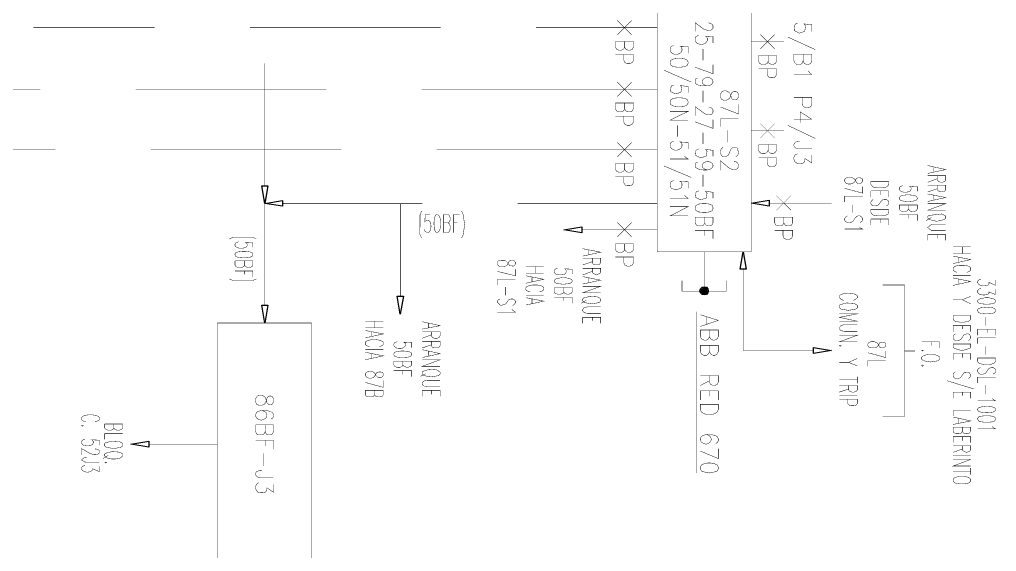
# Model space of a CAD drawing. Extents: x 0.1 to 11.6, y 0.2 to 16.4.
# Drawn here: x 7.71 to 9.572, y 11.33 to 12.344 of the extents above; entities that cross this region are included whole.
import ezdxf

# ---------------------------------------------------------------- set-up
doc = ezdxf.new("R2010")
doc.units = 0
doc.header["$MEASUREMENT"] = 0

msp = doc.modelspace()

# ---------------------------------------------------------------- linework, layer by layer
at = {"color": 0, "const_width": 0.000833}
for points in [[(8.92503, 12.3633), (9.10417, 12.3633), (9.10417, 11.9016), (8.92503, 11.9016), (8.92503, 12.3633)], [(8.98415, 12.2633), (8.98247, 12.2667), (8.97749, 12.2692), (8.96918, 12.27), (8.96419, 12.27), (8.95665, 12.2692), (8.95167, 12.2667), (8.94997, 12.2633), (8.94997, 12.2608), (8.95167, 12.2567), (8.95665, 12.2542), (8.96419, 12.2533), (8.96918, 12.2533), (8.97749, 12.2542), (8.98247, 12.2567), (8.98415, 12.2608), (8.98415, 12.2633)], [(8.98415, 12.1875), (8.98247, 12.1917), (8.97749, 12.1942), (8.96918, 12.195), (8.96419, 12.195), (8.95665, 12.1942), (8.95167, 12.1917), (8.94997, 12.1875), (8.94997, 12.185), (8.95167, 12.1816), (8.95665, 12.1791), (8.96419, 12.1783), (8.96918, 12.1783), (8.97749, 12.1791), (8.98247, 12.1816), (8.98415, 12.185), (8.98415, 12.1875)], [(9.08003, 12.2017), (9.07835, 12.2058), (9.07497, 12.2067), (9.07167, 12.2067), (9.06836, 12.2058), (9.06668, 12.2033), (9.065, 12.1975), (9.06332, 12.1942), (9.06, 12.1917), (9.05664, 12.19), (9.05251, 12.19), (9.04753, 12.1925), (9.04585, 12.1967), (9.04585, 12.2017), (9.04753, 12.2058), (9.04915, 12.2067), (9.05251, 12.2083), (9.05664, 12.2083), (9.06, 12.2067), (9.06332, 12.2042), (9.065, 12.2008), (9.06668, 12.195), (9.06836, 12.1925), (9.07167, 12.1917), (9.07497, 12.1917), (9.07835, 12.1925), (9.08003, 12.1967), (9.08003, 12.2017)], [(9.31668, 12.0392), (9.315, 12.0417), (9.31168, 12.0425), (9.30832, 12.0425), (9.30501, 12.0417), (9.30414, 12.04), (9.30251, 12.0367), (9.30083, 12.0341), (9.29753, 12.0316), (9.29417, 12.0308), (9.28917, 12.0308), (9.28586, 12.0316), (9.28418, 12.0333), (9.2825, 12.0358), (9.2825, 12.0392), (9.28418, 12.0417), (9.28586, 12.0425), (9.28917, 12.0433), (9.29417, 12.0433), (9.29753, 12.0425), (9.30083, 12.0408), (9.30251, 12.0383), (9.30501, 12.0333), (9.30832, 12.0316), (9.31168, 12.0316), (9.315, 12.0333), (9.31668, 12.0358), (9.31668, 12.0392)], [(9.33251, 12.0358), (9.36583, 12.0358), (9.36583, 12.03), (9.36501, 12.0275), (9.36165, 12.025), (9.35835, 12.0241), (9.35335, 12.0233), (9.345, 12.0233), (9.34, 12.0241), (9.33664, 12.025), (9.33415, 12.0275), (9.33251, 12.03), (9.33251, 12.0358)], [(9.42085, 12.0042), (9.41917, 12.0075), (9.41417, 12.0092), (9.40582, 12.01), (9.40082, 12.01), (9.39333, 12.0092), (9.38835, 12.0075), (9.38667, 12.0042), (9.38667, 12.0025), (9.38835, 12), (9.39333, 11.9983), (9.40082, 11.9975), (9.40582, 11.9975), (9.41417, 11.9983), (9.41917, 12), (9.42085, 12.0025), (9.42085, 12.0042)], [(9.03168, 11.9858), (9.03, 11.99), (9.02501, 11.9925), (9.01753, 11.9933), (9.01247, 11.9933), (9.00418, 11.9925), (8.99918, 11.99), (8.9975, 11.9858), (8.9975, 11.9833), (8.99918, 11.98), (9.00418, 11.9775), (9.01247, 11.9767), (9.01753, 11.9767), (9.02501, 11.9775), (9.03, 11.98), (9.03168, 11.9833), (9.03168, 11.9858)], [(8.50499, 11.9725), (8.5025, 11.9708), (8.50082, 11.9658), (8.5, 11.9583), (8.5, 11.9533), (8.50082, 11.945), (8.5025, 11.94), (8.50499, 11.9383), (8.50667, 11.9383), (8.50917, 11.94), (8.51167, 11.945), (8.51247, 11.9533), (8.51247, 11.9583), (8.51167, 11.9658), (8.50917, 11.9708), (8.50667, 11.9725), (8.50499, 11.9725)], [(9.33251, 11.9825), (9.36583, 11.9825), (9.36583, 11.9767), (9.36501, 11.9733), (9.36165, 11.9716), (9.35835, 11.9708), (9.35335, 11.97), (9.345, 11.97), (9.34, 11.9708), (9.33664, 11.9716), (9.33415, 11.9733), (9.33251, 11.9767), (9.33251, 11.9825)], [(9.47499, 11.9691), (9.47336, 11.9708), (9.47, 11.9725), (9.46756, 11.9736), (9.44276, 11.9708), (9.44081, 11.9691), (9.44081, 11.9658), (9.44249, 11.9641), (9.44476, 11.9627), (9.4579, 11.9596), (9.47103, 11.9626), (9.47336, 11.9641), (9.47499, 11.9658), (9.47499, 11.9691)], [(8.155, 11.8975), (8.15332, 11.9), (8.14833, 11.9016), (8.14085, 11.9025), (8.13585, 11.9025), (8.1275, 11.9016), (8.1225, 11.9), (8.12082, 11.8975), (8.12082, 11.8958), (8.1225, 11.8925), (8.1275, 11.8908), (8.13585, 11.89), (8.14085, 11.89), (8.14833, 11.8908), (8.15332, 11.8925), (8.155, 11.8958), (8.155, 11.8975)], [(8.655, 11.8817), (8.65332, 11.8842), (8.65001, 11.885), (8.64665, 11.885), (8.64415, 11.8842), (8.64253, 11.8825), (8.63917, 11.8758), (8.63585, 11.8741), (8.63249, 11.8733), (8.6275, 11.8733), (8.62418, 11.8741), (8.6225, 11.875), (8.62082, 11.8783), (8.62082, 11.8817), (8.6225, 11.8842), (8.6256, 11.8851), (8.63579, 11.8854), (8.64079, 11.8804), (8.64432, 11.875), (8.65126, 11.8743), (8.65332, 11.875), (8.655, 11.8783), (8.655, 11.8817)], [(8.76335, 11.8467), (8.76167, 11.8492), (8.75667, 11.8508), (8.74918, 11.8525), (8.74414, 11.8525), (8.73583, 11.8508), (8.73085, 11.8492), (8.72917, 11.8467), (8.72917, 11.845), (8.73085, 11.8425), (8.73583, 11.8408), (8.74414, 11.84), (8.74918, 11.84), (8.75667, 11.8408), (8.76167, 11.8425), (8.76335, 11.845), (8.76335, 11.8467)], [(8.81749, 11.8116), (8.81581, 11.8133), (8.8125, 11.815), (8.81076, 11.8157), (8.79725, 11.8167), (8.78456, 11.8133), (8.78331, 11.8116), (8.78331, 11.8083), (8.785, 11.8058), (8.78689, 11.8047), (8.8004, 11.8023), (8.81392, 11.8046), (8.81581, 11.8058), (8.81749, 11.8083), (8.81749, 11.8116)], [(9.30664, 11.7992), (9.30501, 11.8008), (9.30165, 11.8025), (9.29997, 11.8031), (9.28635, 11.8041), (9.27371, 11.8007), (9.27251, 11.7992), (9.27251, 11.795), (9.27414, 11.7933), (9.27593, 11.7922), (9.28956, 11.7899), (9.30317, 11.7922), (9.30501, 11.7933), (9.30664, 11.795), (9.30664, 11.7992)], [(9.56999, 11.8083), (9.56836, 11.8108), (9.56418, 11.8125), (9.55583, 11.8141), (9.55083, 11.8141), (9.54249, 11.8125), (9.53749, 11.8108), (9.53581, 11.8083), (9.53581, 11.8066), (9.53749, 11.8041), (9.54249, 11.8025), (9.55083, 11.8017), (9.55583, 11.8017), (9.56418, 11.8025), (9.56836, 11.8041), (9.56999, 11.8066), (9.56999, 11.8083)], [(9.56999, 11.7908), (9.56836, 11.7933), (9.56418, 11.795), (9.55583, 11.7958), (9.55083, 11.7958), (9.54249, 11.795), (9.53749, 11.7933), (9.53581, 11.7908), (9.53581, 11.7892), (9.53749, 11.7858), (9.54249, 11.7841), (9.55083, 11.7833), (9.55583, 11.7833), (9.56418, 11.7841), (9.56836, 11.7858), (9.56999, 11.7892), (9.56999, 11.7908)], [(8.08751, 11.305), (8.26665, 11.305), (8.26665, 11.7658), (8.08751, 11.7658), (8.08751, 11.305)], [(9.48915, 11.78), (9.52251, 11.78), (9.52251, 11.7733), (9.52083, 11.7708), (9.51833, 11.7692), (9.51497, 11.7683), (9.50999, 11.7675), (9.50168, 11.7675), (9.49669, 11.7683), (9.49333, 11.7692), (9.49083, 11.7708), (9.48915, 11.7733), (9.48915, 11.78)], [(9.36083, 11.7258), (9.35915, 11.7283), (9.35585, 11.7292), (9.35249, 11.7292), (9.34918, 11.7283), (9.34668, 11.7233), (9.345, 11.7208), (9.34169, 11.7191), (9.33832, 11.7183), (9.33333, 11.7183), (9.33003, 11.7191), (9.32835, 11.72), (9.32667, 11.7225), (9.32667, 11.7258), (9.32835, 11.7283), (9.33333, 11.7308), (9.33832, 11.7308), (9.345, 11.7275), (9.34668, 11.725), (9.34831, 11.7216), (9.34918, 11.72), (9.35249, 11.7191), (9.35585, 11.7191), (9.35915, 11.72), (9.36083, 11.7225), (9.36083, 11.7258)], [(8.45751, 11.7067), (8.45583, 11.71), (8.45085, 11.7116), (8.44249, 11.7125), (8.4375, 11.7125), (8.43001, 11.7116), (8.42503, 11.71), (8.42333, 11.7067), (8.42333, 11.705), (8.42503, 11.7025), (8.43001, 11.7008), (8.4375, 11.7), (8.44249, 11.7), (8.45085, 11.7008), (8.45583, 11.7025), (8.45751, 11.705), (8.45751, 11.7067)], [(9.27582, 11.7225), (9.27414, 11.7233), (9.27251, 11.7225), (9.27414, 11.7216), (9.27582, 11.7225)], [(9.43251, 11.7133), (9.43083, 11.7141), (9.42914, 11.7133), (9.43083, 11.7125), (9.43251, 11.7133)], [(9.48915, 11.7258), (9.52251, 11.7258), (9.52251, 11.72), (9.521, 11.7177), (9.50581, 11.7131), (9.49061, 11.7177), (9.48915, 11.72), (9.48915, 11.7258)], [(9.46332, 11.7008), (9.46164, 11.7025), (9.45833, 11.7042), (9.45583, 11.705), (9.45085, 11.7058), (9.44249, 11.7058), (9.4375, 11.705), (9.43419, 11.7042), (9.43083, 11.7025), (9.42914, 11.7008), (9.42914, 11.6967), (9.43083, 11.695), (9.43257, 11.6939), (9.44624, 11.6915), (9.4599, 11.6938), (9.46164, 11.695), (9.46332, 11.6967), (9.46332, 11.7008)], [(9.53581, 11.6992), (9.56999, 11.6992), (9.56999, 11.6925), (9.56836, 11.69), (9.565, 11.6883), (9.5625, 11.6875), (9.55751, 11.6866), (9.54915, 11.6866), (9.54417, 11.6875), (9.54085, 11.6883), (9.53749, 11.69), (9.53581, 11.6925), (9.53581, 11.6992)], [(8.40332, 11.6692), (8.40169, 11.6717), (8.39833, 11.6725), (8.39501, 11.6725), (8.39165, 11.6717), (8.38997, 11.67), (8.38835, 11.6667), (8.38667, 11.6642), (8.38417, 11.6617), (8.38086, 11.6608), (8.37582, 11.6608), (8.3725, 11.6617), (8.37082, 11.6633), (8.36914, 11.6658), (8.36914, 11.6692), (8.37082, 11.6717), (8.3725, 11.6725), (8.37582, 11.6733), (8.38086, 11.6733), (8.38417, 11.6725), (8.38667, 11.6708), (8.38835, 11.6683), (8.38997, 11.665), (8.39165, 11.6633), (8.39501, 11.6617), (8.39833, 11.6617), (8.40169, 11.6633), (8.40332, 11.6658), (8.40332, 11.6692)], [(8.51167, 11.6717), (8.50999, 11.6733), (8.50667, 11.6758), (8.50467, 11.6765), (8.49121, 11.6776), (8.47889, 11.6737), (8.47749, 11.6717), (8.47749, 11.6683), (8.47917, 11.6667), (8.48107, 11.6655), (8.49457, 11.6631), (8.50808, 11.6655), (8.50999, 11.6667), (8.51167, 11.6683), (8.51167, 11.6717)], [(9.43251, 11.685), (9.43083, 11.6858), (9.42914, 11.685), (9.43083, 11.6833), (9.43251, 11.685)], [(8.19417, 11.6208), (8.19249, 11.625), (8.18918, 11.6267), (8.18668, 11.6267), (8.18332, 11.625), (8.18164, 11.6225), (8.18001, 11.6166), (8.17833, 11.6125), (8.17503, 11.61), (8.17165, 11.6092), (8.16667, 11.6092), (8.16336, 11.61), (8.16168, 11.6117), (8.16, 11.6158), (8.16, 11.6208), (8.16168, 11.625), (8.16336, 11.6267), (8.16667, 11.6283), (8.17165, 11.6283), (8.17503, 11.6267), (8.17833, 11.6241), (8.18001, 11.62), (8.18164, 11.6142), (8.18332, 11.6117), (8.18668, 11.61), (8.18918, 11.61), (8.19249, 11.6117), (8.19417, 11.6158), (8.19417, 11.6208)], [(9.00749, 11.6108), (9.04167, 11.6108), (9.04167, 11.6008), (9.03999, 11.5966), (9.03668, 11.5941), (9.03331, 11.5925), (9.02832, 11.5916), (9.02001, 11.5916), (9.01585, 11.5925), (9.01247, 11.5941), (9.00917, 11.5966), (9.00749, 11.6008), (9.00749, 11.6108)], [(9.56999, 11.6017), (9.56836, 11.6042), (9.56418, 11.6058), (9.55583, 11.6075), (9.55083, 11.6075), (9.54249, 11.6058), (9.53749, 11.6042), (9.53581, 11.6017), (9.53581, 11.6), (9.53749, 11.5975), (9.54249, 11.5958), (9.55083, 11.595), (9.55583, 11.595), (9.56418, 11.5958), (9.56836, 11.5975), (9.56999, 11.6), (9.56999, 11.6017)], [(9.56999, 11.5842), (9.56836, 11.5866), (9.56418, 11.5883), (9.55583, 11.5891), (9.55083, 11.5891), (9.54249, 11.5883), (9.53749, 11.5866), (9.53581, 11.5842), (9.53581, 11.5825), (9.53749, 11.5792), (9.54249, 11.5775), (9.55083, 11.5767), (9.55583, 11.5767), (9.56418, 11.5775), (9.56836, 11.5792), (9.56999, 11.5825), (9.56999, 11.5842)], [(7.83165, 11.57), (7.83003, 11.5708), (7.82835, 11.57), (7.83003, 11.5692), (7.83165, 11.57)], [(7.90668, 11.5358), (7.905, 11.5375), (7.90164, 11.5392), (7.89996, 11.5398), (7.88633, 11.5408), (7.87369, 11.5374), (7.8725, 11.5358), (7.8725, 11.5316), (7.87418, 11.53), (7.87597, 11.5289), (7.88954, 11.5265), (7.90315, 11.5289), (7.905, 11.53), (7.90668, 11.5316), (7.90668, 11.5358)], [(7.90668, 11.5158), (7.905, 11.5175), (7.90164, 11.5192), (7.89996, 11.5198), (7.88633, 11.5208), (7.87369, 11.5174), (7.8725, 11.5158), (7.8725, 11.5125), (7.87418, 11.5108), (7.8775, 11.5083), (7.88081, 11.5075), (7.88585, 11.5067), (7.89333, 11.5067), (7.89833, 11.5075), (7.90164, 11.5083), (7.905, 11.5108), (7.90668, 11.5125), (7.90668, 11.5158)], [(7.87582, 11.5), (7.87418, 11.5008), (7.8725, 11.5), (7.87418, 11.4991), (7.87582, 11.5)], [(9.04167, 11.4908), (9.03999, 11.495), (9.035, 11.4975), (9.02669, 11.4991), (9.02165, 11.4991), (9.01417, 11.4975), (9.00917, 11.495), (9.00749, 11.4908), (9.00749, 11.4883), (9.00917, 11.4842), (9.01129, 11.4828), (9.02458, 11.4799), (9.03787, 11.4828), (9.03999, 11.4842), (9.04167, 11.4883), (9.04167, 11.4908)], [(9.52251, 11.4675), (9.52083, 11.47), (9.51833, 11.4716), (9.51497, 11.4725), (9.50999, 11.4733), (9.50168, 11.4733), (9.49669, 11.4725), (9.49333, 11.4716), (9.49083, 11.47), (9.48915, 11.4675), (9.48915, 11.4641), (9.49083, 11.4625), (9.49333, 11.4608), (9.49669, 11.46), (9.50168, 11.4592), (9.50999, 11.4592), (9.51497, 11.46), (9.51833, 11.4608), (9.52083, 11.4625), (9.52251, 11.4641), (9.52251, 11.4675)]]:
    msp.add_lwpolyline(points, close=True, dxfattribs=at)
for points in [[(8.84918, 12.3425), (8.87668, 12.315)], [(8.84918, 12.315), (8.87668, 12.3425)], [(7.9675, 12.3292), (7.73665, 12.3292)], [(8.51247, 12.3292), (8.14914, 12.3292)], [(8.92503, 12.3292), (8.69417, 12.3292)], [(9.02333, 12.3375), (9.02501, 12.3375), (9.03, 12.335), (9.03168, 12.3325), (9.03168, 12.3275), (9.03, 12.325), (9.02832, 12.3242), (9.02501, 12.3225), (9.02251, 12.3225), (9.01915, 12.3242), (9.01417, 12.3258), (8.9975, 12.3383), (8.9975, 12.3217)], [(9.22, 12.3208), (9.22, 12.3342), (9.20503, 12.3358), (9.20665, 12.3342), (9.20785, 12.3317), (9.20638, 12.3215), (9.1959, 12.3182), (9.18642, 12.3233), (9.18739, 12.3336), (9.18918, 12.3358), (9.19249, 12.3375)], [(9.03168, 12.2992), (9.03168, 12.3116), (9.01753, 12.3125), (9.01915, 12.3116), (9.02083, 12.3083), (9.02083, 12.3041), (9.01915, 12.3008), (9.01585, 12.2983), (9.01085, 12.2967), (9.00749, 12.2967), (9.0025, 12.2983), (8.99918, 12.3008), (8.9975, 12.3041), (8.9975, 12.3083), (8.99918, 12.3116), (9.00418, 12.3141)], [(9.12169, 12.3158), (9.14914, 12.2883)], [(9.12169, 12.2883), (9.14914, 12.3158)], [(9.22667, 12.2867), (9.17415, 12.3108)], [(8.84581, 12.3025), (8.87999, 12.3025), (8.87999, 12.2917), (8.87831, 12.2883), (8.87668, 12.2867), (8.87332, 12.2858), (8.87001, 12.2858), (8.86664, 12.2867), (8.86501, 12.2883), (8.86333, 12.2917), (8.86333, 12.3025)], [(8.86333, 12.2917), (8.86165, 12.2883), (8.86003, 12.2867), (8.85667, 12.2858), (8.85249, 12.2858), (8.84918, 12.2867), (8.8475, 12.2883), (8.84581, 12.2917), (8.84581, 12.3025)], [(8.98415, 12.28), (8.98415, 12.2925), (8.96918, 12.2933), (8.97081, 12.2925), (8.9725, 12.2883), (8.9725, 12.285), (8.97081, 12.2816), (8.9675, 12.2791), (8.96251, 12.2775), (8.96001, 12.2775), (8.95503, 12.2791), (8.95167, 12.2816), (8.94997, 12.285), (8.94997, 12.2883), (8.95167, 12.2925), (8.95665, 12.295)], [(9.01247, 12.2883), (9.01247, 12.2667)], [(9.10417, 12.3025), (9.16667, 12.3025)], [(8.84581, 12.2775), (8.87999, 12.2775), (8.87999, 12.2667), (8.87831, 12.2625), (8.87668, 12.2617), (8.87332, 12.26), (8.86833, 12.26), (8.86501, 12.2617), (8.86333, 12.2625), (8.86165, 12.2667), (8.86165, 12.2775)], [(9.11833, 12.2758), (9.1525, 12.2758), (9.1525, 12.265), (9.15082, 12.2608), (9.14914, 12.26), (9.14583, 12.2583), (9.14333, 12.2583), (9.13997, 12.26), (9.13835, 12.2608), (9.13667, 12.265), (9.13667, 12.2758)], [(9.13667, 12.265), (9.13499, 12.2608), (9.13336, 12.26), (9.12999, 12.2583), (9.125, 12.2583), (9.12169, 12.26), (9.12001, 12.2608), (9.11833, 12.265), (9.11833, 12.2758)], [(9.18582, 12.2783), (9.22, 12.2783), (9.22, 12.2658), (9.21832, 12.2617), (9.21669, 12.26), (9.21332, 12.2583), (9.21001, 12.2583), (9.20665, 12.26), (9.20503, 12.2617), (9.20335, 12.2658), (9.20335, 12.2783)], [(9.20335, 12.2658), (9.20167, 12.2617), (9.20085, 12.26), (9.19749, 12.2583), (9.19249, 12.2583), (9.18918, 12.26), (9.1875, 12.2617), (9.18582, 12.2658), (9.18582, 12.2783)], [(8.17751, 12.2608), (8.17751, 12.0275)], [(8.9975, 12.2533), (9.03168, 12.2408), (9.03168, 12.2583)], [(9.11833, 12.25), (9.1525, 12.25), (9.1525, 12.2392), (9.15082, 12.2358), (9.14914, 12.2342), (9.14583, 12.2333), (9.14165, 12.2333), (9.13835, 12.2342), (9.13667, 12.2358), (9.13499, 12.2392), (9.13499, 12.25)], [(8.99001, 12.225), (8.93832, 12.2475)], [(9.02083, 12.2183), (9.01585, 12.2191), (9.01247, 12.2216), (9.01085, 12.225), (9.01085, 12.2267), (9.01247, 12.23), (9.01585, 12.2325), (9.02083, 12.2342), (9.02251, 12.2342), (9.02669, 12.2325), (9.03, 12.23), (9.03168, 12.2267), (9.03168, 12.225), (9.03, 12.2216), (9.02669, 12.2191), (9.02083, 12.2183), (9.01247, 12.2183), (9.00418, 12.2191), (8.99918, 12.2216), (8.9975, 12.225), (8.9975, 12.2275), (8.99918, 12.2317), (9.0025, 12.2325)], [(9.21332, 12.2466), (9.215, 12.2433), (9.22, 12.2392), (9.18582, 12.2392)], [(7.38667, 12.2116), (7.75, 12.2116)], [(7.93164, 12.2116), (8.29497, 12.2116)], [(8.47667, 12.2116), (8.92503, 12.2116)], [(8.84918, 12.225), (8.87668, 12.1975)], [(8.84918, 12.1975), (8.87668, 12.225)], [(8.98415, 12.205), (8.98415, 12.2166), (8.96918, 12.2183), (8.97081, 12.2166), (8.97194, 12.2145), (8.97043, 12.2054), (8.96007, 12.2024), (8.95068, 12.207), (8.95167, 12.2164), (8.95335, 12.2183), (8.95665, 12.2191)], [(9.01247, 12.2083), (9.01247, 12.1866)], [(9.18582, 12.1958), (9.22, 12.1958), (9.22, 12.1833), (9.21832, 12.1791), (9.21669, 12.1775), (9.21332, 12.1767), (9.20833, 12.1767), (9.20503, 12.1775), (9.20335, 12.1791), (9.20167, 12.1833), (9.20167, 12.1958)], [(8.84581, 12.185), (8.87999, 12.185), (8.87999, 12.1742), (8.87831, 12.1708), (8.87668, 12.1692), (8.87332, 12.1683), (8.87001, 12.1683), (8.86664, 12.1692), (8.86501, 12.1708), (8.86333, 12.1742), (8.86333, 12.185)], [(8.86333, 12.1742), (8.86165, 12.1708), (8.86003, 12.1692), (8.85667, 12.1683), (8.85249, 12.1683), (8.84918, 12.1692), (8.8475, 12.1708), (8.84581, 12.1742), (8.84581, 12.185)], [(9.02333, 12.1767), (9.02501, 12.1767), (9.02832, 12.1758), (9.03, 12.1742), (9.03168, 12.1717), (9.03168, 12.1675), (9.03, 12.165), (9.02832, 12.1633), (9.02501, 12.1625), (9.02251, 12.1625), (9.01915, 12.1633), (9.01417, 12.1658), (8.9975, 12.1783), (8.9975, 12.1608)], [(9.04585, 12.1775), (9.08003, 12.1642), (9.08003, 12.1825)], [(8.84581, 12.16), (8.87999, 12.16), (8.87999, 12.1491), (8.87831, 12.145), (8.87668, 12.1442), (8.87332, 12.1425), (8.86833, 12.1425), (8.86501, 12.1442), (8.86333, 12.145), (8.86165, 12.1491), (8.86165, 12.16)], [(8.94997, 12.1692), (8.98415, 12.1692), (8.94997, 12.1525), (8.98415, 12.1525)], [(9.08003, 12.155), (9.04585, 12.155), (9.04585, 12.14)], [(9.22, 12.1541), (9.19749, 12.1683), (9.19749, 12.1475)], [(8.96419, 12.1425), (8.96419, 12.1208)], [(8.9975, 12.1491), (9.03168, 12.1367), (9.03168, 12.1533)], [(9.12169, 12.1458), (9.14914, 12.1183)], [(9.12169, 12.1183), (9.14914, 12.1458)], [(9.22667, 12.1175), (9.17415, 12.1425)], [(9.22, 12.1541), (9.18582, 12.1541)], [(9.01247, 12.1283), (9.01247, 12.1067)], [(9.06, 12.1333), (9.06, 12.11)], [(9.10417, 12.1325), (9.16667, 12.1325)], [(8.84918, 12.11), (8.87668, 12.0825)], [(8.84918, 12.0825), (8.87668, 12.11)], [(8.98415, 12.0975), (8.98415, 12.11), (8.96918, 12.1108), (8.97081, 12.11), (8.9725, 12.1067), (8.9725, 12.1025), (8.97081, 12.0992), (8.9675, 12.0966), (8.96251, 12.095), (8.96001, 12.095), (8.95503, 12.0966), (8.95167, 12.0992), (8.94997, 12.1025), (8.94997, 12.1067), (8.95167, 12.11), (8.95665, 12.1125)], [(9.07497, 12.0825), (9.07835, 12.085), (9.08003, 12.0891), (9.08024, 12.0915), (9.07721, 12.0997), (9.06858, 12.0997), (9.06668, 12.0983), (9.065, 12.0958), (9.06168, 12.0875), (9.06, 12.085), (9.05501, 12.0825), (9.05083, 12.0825), (9.04753, 12.085), (9.04585, 12.0891), (9.04585, 12.0941), (9.04753, 12.0983), (9.05083, 12.1008)], [(9.11833, 12.1058), (9.1525, 12.1058), (9.1525, 12.095), (9.15082, 12.0916), (9.14914, 12.09), (9.14583, 12.0891), (9.14333, 12.0891), (9.13997, 12.09), (9.13835, 12.0916), (9.13667, 12.095), (9.13667, 12.1058)], [(9.13667, 12.095), (9.13499, 12.0916), (9.13336, 12.09), (9.12999, 12.0891), (9.125, 12.0891), (9.12169, 12.09), (9.12001, 12.0916), (9.11833, 12.095), (9.11833, 12.1058)], [(9.22, 12.0983), (9.19417, 12.0983), (9.18918, 12.0992), (9.1875, 12.1008), (9.18582, 12.1033), (9.18582, 12.1067), (9.1875, 12.1092), (9.18918, 12.1108), (9.19417, 12.1117), (9.19749, 12.1117)], [(7.41499, 12.0966), (7.77832, 12.0966)], [(7.96001, 12.0966), (8.32335, 12.0966)], [(8.50499, 12.0966), (8.92503, 12.0966)], [(8.97749, 12.0842), (8.97917, 12.0817), (8.98415, 12.0783), (8.94997, 12.0783)], [(9.03168, 12.0833), (9.03168, 12.095), (9.01753, 12.0966), (9.01915, 12.095), (9.02029, 12.0929), (9.01872, 12.0838), (9.00797, 12.0807), (8.99821, 12.0852), (8.99914, 12.0947), (9.00082, 12.0966), (9.00418, 12.0975)], [(9.11833, 12.0808), (9.1525, 12.0808), (9.1525, 12.07), (9.15082, 12.0658), (9.14583, 12.0633), (9.14165, 12.0633), (9.13667, 12.0658), (9.13499, 12.07), (9.13499, 12.0808)], [(9.22, 12.0858), (9.22, 12.0708), (9.20665, 12.0792), (9.20665, 12.075), (9.20503, 12.0717), (9.20335, 12.0708), (9.19917, 12.0692), (9.19586, 12.0692), (9.19081, 12.0708), (9.1875, 12.0733), (9.18582, 12.0775), (9.18582, 12.0817), (9.1875, 12.0858), (9.19249, 12.0883)], [(8.84581, 12.07), (8.87999, 12.07), (8.87999, 12.0591), (8.87831, 12.0558), (8.87668, 12.0541), (8.87332, 12.0533), (8.87001, 12.0533), (8.86664, 12.0541), (8.86501, 12.0558), (8.86333, 12.0591), (8.86333, 12.07)], [(8.86333, 12.0591), (8.86165, 12.0558), (8.86003, 12.0541), (8.85667, 12.0533), (8.85249, 12.0533), (8.84918, 12.0541), (8.8475, 12.0558), (8.84581, 12.0591), (8.84581, 12.07)], [(8.99001, 12.0433), (8.93832, 12.065)], [(9.02083, 12.0575), (9.01585, 12.0591), (9.01247, 12.0616), (9.01085, 12.065), (9.01085, 12.0667), (9.01247, 12.07), (9.01585, 12.0725), (9.02083, 12.0733), (9.02251, 12.0733), (9.02669, 12.0725), (9.03, 12.07), (9.03168, 12.0667), (9.03168, 12.065), (9.03, 12.0616), (9.02669, 12.0591), (9.02083, 12.0575), (9.01247, 12.0575), (9.00418, 12.0591), (8.99918, 12.0616), (8.9975, 12.065), (8.9975, 12.0675), (8.99918, 12.0708), (9.0025, 12.0725)], [(9.07167, 12.0733), (9.07335, 12.0733), (9.07667, 12.0725), (9.07835, 12.0708), (9.08003, 12.0683), (9.08003, 12.0633), (9.07835, 12.0608), (9.07667, 12.0591), (9.07335, 12.0583), (9.06999, 12.0583), (9.06668, 12.0591), (9.06168, 12.0616), (9.04585, 12.075), (9.04585, 12.0566)], [(9.44081, 12.0658), (9.47499, 12.0583), (9.44081, 12.0508)], [(9.45253, 12.0625), (9.45253, 12.0541)], [(8.84581, 12.0442), (8.87999, 12.0442), (8.87999, 12.0333), (8.87831, 12.03), (8.87668, 12.0283), (8.87332, 12.0275), (8.86833, 12.0275), (8.86501, 12.0283), (8.86333, 12.03), (8.86165, 12.0333), (8.86165, 12.0442)], [(9.01247, 12.0483), (9.01247, 12.0258)], [(9.44081, 12.0467), (9.47499, 12.0467), (9.47499, 12.0383), (9.47336, 12.0358), (9.47168, 12.035), (9.46832, 12.0341), (9.465, 12.0341), (9.46251, 12.035), (9.46083, 12.0358), (9.45915, 12.0383), (9.45915, 12.0467)], [(8.98415, 12.0225), (8.98415, 12.035), (8.96918, 12.0358), (8.97081, 12.035), (8.9725, 12.0308), (8.9725, 12.0275), (8.97081, 12.0233), (8.9675, 12.0217), (8.96251, 12.02), (8.96001, 12.02), (8.95503, 12.0217), (8.95167, 12.0233), (8.94997, 12.0275), (8.94997, 12.0308), (8.95167, 12.035), (8.95335, 12.0358), (8.95665, 12.0375)], [(9.2825, 12.0225), (9.31668, 12.0133), (9.31668, 12.0258)], [(9.42085, 12.0167), (9.42085, 12.0258), (9.40582, 12.0266), (9.4075, 12.0258), (9.40918, 12.0233), (9.40918, 12.0208), (9.4075, 12.0175), (9.40419, 12.0158), (9.39914, 12.015), (9.39665, 12.015), (9.39165, 12.0158), (9.38835, 12.0175), (9.38667, 12.0208), (9.38667, 12.0233), (9.38835, 12.0258), (9.39003, 12.0266), (9.39333, 12.0275)], [(9.45915, 12.0408), (9.44081, 12.0341)], [(9.44081, 12.0283), (9.47499, 12.0283), (9.47499, 12.02), (9.47336, 12.0175), (9.47168, 12.0167), (9.46832, 12.0158), (9.465, 12.0158), (9.46251, 12.0167), (9.46083, 12.0175), (9.45915, 12.02), (9.45915, 12.0283)], [(8.97749, 12.0092), (8.97917, 12.0067), (8.98415, 12.0033), (8.94997, 12.0033)], [(9.03168, 12.0033), (9.03168, 12.015), (9.01753, 12.0167), (9.01915, 12.015), (9.02029, 12.0129), (9.01872, 12.0038), (9.00797, 12.0007), (8.99821, 12.0052), (8.99914, 12.0147), (9.00082, 12.0167), (9.00418, 12.0175)], [(9.1525, 12.0083), (9.18001, 11.9808)], [(9.1525, 11.9808), (9.18001, 12.0083)], [(9.31668, 12.0075), (9.2825, 12.0075), (9.2825, 11.9966)], [(9.33251, 12.0175), (9.36583, 12.0175), (9.36583, 12.0058)], [(9.33251, 12.0175), (9.33251, 12.0058)], [(9.34999, 12.0175), (9.34999, 12.01)], [(9.45915, 12.0217), (9.44081, 12.0158)], [(9.44081, 12.0117), (9.47499, 12.005), (9.44081, 11.9975)], [(9.45253, 12.0092), (9.45253, 12.0008)], [(8.17751, 12.0008), (8.17751, 11.8)], [(8.47749, 11.9933), (8.21164, 11.9933)], [(8.43582, 11.8167), (8.43582, 11.9933)], [(8.92503, 11.9933), (8.65918, 11.9933)], [(8.94997, 11.9875), (8.98415, 11.9875), (8.94997, 11.97), (8.98415, 11.97)], [(9.13835, 11.9941), (9.25749, 11.9941)], [(9.29753, 11.9916), (9.29753, 11.9758)], [(9.36165, 11.9892), (9.36501, 11.9908), (9.36583, 11.9933), (9.36583, 11.9966), (9.36501, 11.9991), (9.36165, 12.0016), (9.35835, 12.0016), (9.35499, 12.0008), (9.35167, 11.9975), (9.34831, 11.9925), (9.34668, 11.9908), (9.345, 11.99), (9.34169, 11.9892), (9.33664, 11.9892), (9.33415, 11.9908), (9.33251, 11.9933), (9.33251, 11.9966), (9.33415, 11.9991), (9.33664, 12.0016)], [(9.38667, 11.9908), (9.42085, 11.9908), (9.42085, 11.9833), (9.41917, 11.98), (9.41749, 11.9792), (9.41417, 11.9783), (9.41081, 11.9783), (9.4075, 11.9792), (9.40582, 11.98), (9.40419, 11.9833), (9.40419, 11.9908)], [(9.40419, 11.9833), (9.4025, 11.98), (9.40082, 11.9792), (9.39833, 11.9783), (9.39333, 11.9783), (9.38997, 11.9792), (9.38835, 11.98), (9.38667, 11.9833), (9.38667, 11.9908)], [(9.44081, 11.9933), (9.47499, 11.9933), (9.44081, 11.9808), (9.47499, 11.9808)], [(8.47667, 11.9792), (8.47499, 11.9758), (8.47336, 11.9721), (8.47314, 11.9346), (8.47499, 11.9308), (8.47667, 11.9275)], [(8.49251, 11.9725), (8.48335, 11.9725), (8.48247, 11.9583), (8.48335, 11.96), (8.48665, 11.9616), (8.48915, 11.9616), (8.49164, 11.96), (8.49333, 11.9567), (8.49419, 11.9517), (8.49419, 11.9483), (8.49333, 11.9433), (8.49164, 11.94), (8.48915, 11.9383), (8.48665, 11.9383), (8.48335, 11.94), (8.48247, 11.9416), (8.48167, 11.945)], [(8.51833, 11.9383), (8.51833, 11.9725), (8.52669, 11.9725), (8.52919, 11.9708), (8.53, 11.9691), (8.53082, 11.9658), (8.53082, 11.9625), (8.53, 11.96), (8.52919, 11.9583), (8.52669, 11.9567), (8.51833, 11.9567)], [(8.53749, 11.9383), (8.53749, 11.9725), (8.54915, 11.9725)], [(8.55251, 11.9792), (8.55414, 11.9758), (8.5555, 11.9725), (8.55843, 11.9533), (8.55561, 11.9341), (8.55414, 11.9308), (8.55251, 11.9275)], [(9.31168, 11.9575), (9.315, 11.9592), (9.31668, 11.9616), (9.31668, 11.965), (9.315, 11.9675), (9.31168, 11.97), (9.30832, 11.97), (9.30501, 11.9691), (9.30414, 11.9675), (9.30251, 11.9658), (9.29915, 11.9608), (9.29753, 11.9592), (9.29585, 11.9583), (9.29249, 11.9575), (9.28749, 11.9575), (9.28418, 11.9592), (9.2825, 11.9616), (9.2825, 11.965), (9.28418, 11.9675), (9.28749, 11.97)], [(9.38667, 11.9725), (9.42085, 11.9725), (9.42085, 11.9608)], [(9.40419, 11.9725), (9.40419, 11.965)], [(8.52669, 11.9567), (8.52919, 11.955), (8.53, 11.9533), (8.53082, 11.95), (8.53082, 11.945), (8.53, 11.9416), (8.52919, 11.94), (8.52669, 11.9383), (8.51833, 11.9383)], [(8.53749, 11.9567), (8.54417, 11.9567)], [(8.84918, 11.9575), (8.87668, 11.93)], [(8.84918, 11.93), (8.87668, 11.9575)], [(8.9975, 11.9675), (9.03168, 11.9675), (9.03168, 11.9567), (9.03, 11.9533), (9.02832, 11.9517), (9.02501, 11.9508), (9.02251, 11.9508), (9.01915, 11.9517), (9.01753, 11.9533), (9.01585, 11.9567), (9.01585, 11.9675)], [(9.01585, 11.9567), (9.01417, 11.9533), (9.01247, 11.9517), (9.00917, 11.9508), (9.00418, 11.9508), (9.00082, 11.9517), (8.99918, 11.9533), (8.9975, 11.9567), (8.9975, 11.9675)], [(9.14914, 11.9675), (9.18332, 11.9675), (9.18332, 11.9567), (9.18169, 11.9533), (9.18001, 11.9517), (9.17665, 11.9508), (9.17333, 11.9508), (9.16997, 11.9517), (9.16835, 11.9533), (9.16667, 11.9567), (9.16667, 11.9675)], [(9.16667, 11.9567), (9.16499, 11.9533), (9.16336, 11.9517), (9.16086, 11.9508), (9.15582, 11.9508), (9.1525, 11.9517), (9.15082, 11.9533), (9.14914, 11.9567), (9.14914, 11.9675)], [(9.33251, 11.9641), (9.36583, 11.9641), (9.36583, 11.9525)], [(9.33251, 11.9641), (9.33251, 11.9525)], [(9.34999, 11.9641), (9.34999, 11.9567)], [(9.44749, 11.9666), (9.4375, 11.9608)], [(9.47499, 11.9542), (9.45085, 11.9542), (9.44824, 11.9541), (9.4406, 11.9479), (9.44824, 11.9417), (9.45085, 11.9417), (9.47499, 11.9417)], [(8.78168, 11.9433), (8.92503, 11.9433)], [(8.9975, 11.9425), (9.03168, 11.9425), (9.03168, 11.9267)], [(9.01585, 11.9425), (9.01585, 11.9325)], [(9.14914, 11.9425), (9.18332, 11.9425), (9.18332, 11.9316), (9.18169, 11.9275), (9.18001, 11.9267), (9.17665, 11.925), (9.17165, 11.925), (9.16835, 11.9267), (9.16667, 11.9275), (9.16499, 11.9316), (9.16499, 11.9425)], [(9.31, 11.9492), (9.31168, 11.9475), (9.31668, 11.945), (9.2825, 11.945)], [(9.44081, 11.9341), (9.47499, 11.9341), (9.47499, 11.9233)], [(9.44081, 11.9341), (9.44081, 11.9233)], [(9.45915, 11.9341), (9.45915, 11.9275)], [(8.16168, 11.9258), (8.15831, 11.9275), (8.15474, 11.9289), (8.11686, 11.9289), (8.11333, 11.9275), (8.11003, 11.9258)], [(8.155, 11.91), (8.155, 11.9183), (8.14085, 11.9192), (8.14253, 11.9183), (8.14415, 11.9158), (8.14415, 11.9133), (8.14253, 11.9108), (8.13917, 11.9091), (8.13417, 11.9083), (8.13086, 11.9083), (8.12582, 11.9091), (8.1225, 11.9108), (8.12082, 11.9133), (8.12082, 11.9158), (8.1225, 11.9183), (8.1275, 11.9208)], [(8.84581, 11.9167), (8.87999, 11.9167), (8.87999, 11.9058), (8.87831, 11.9025), (8.87332, 11.9), (8.87001, 11.9), (8.86501, 11.9025), (8.86333, 11.9058), (8.86333, 11.9167)], [(8.86333, 11.9058), (8.86165, 11.9025), (8.85667, 11.9), (8.85249, 11.9), (8.8475, 11.9025), (8.84581, 11.9058), (8.84581, 11.9167)], [(8.78331, 11.9075), (8.81749, 11.9008), (8.78331, 11.8933)], [(8.79497, 11.905), (8.79497, 11.8958)], [(9.01497, 11.9016), (9.01497, 11.8267)], [(9.52251, 11.9108), (9.48915, 11.9108)], [(9.52251, 11.8983), (9.48915, 11.8983)], [(9.50667, 11.9108), (9.50667, 11.8983)], [(8.12082, 11.8842), (8.155, 11.8842), (8.155, 11.8758), (8.15332, 11.8733), (8.15169, 11.8725), (8.14833, 11.8716), (8.14583, 11.8716), (8.14253, 11.8725), (8.14085, 11.8733), (8.13917, 11.8758), (8.13917, 11.8842)], [(8.13917, 11.8758), (8.13747, 11.8733), (8.13585, 11.8725), (8.13249, 11.8716), (8.1275, 11.8716), (8.12418, 11.8725), (8.1225, 11.8733), (8.12082, 11.8758), (8.12082, 11.8842)], [(8.78331, 11.8892), (8.81749, 11.8892), (8.81749, 11.8808), (8.81581, 11.8783), (8.81418, 11.8775), (8.81082, 11.8766), (8.80751, 11.8766), (8.80501, 11.8775), (8.80333, 11.8783), (8.80165, 11.8808), (8.80165, 11.8892)], [(8.80165, 11.8825), (8.78331, 11.8766)], [(8.84581, 11.8917), (8.87999, 11.8917), (8.87999, 11.8808), (8.87831, 11.8766), (8.87332, 11.8741), (8.86833, 11.8741), (8.86333, 11.8766), (8.86165, 11.8808), (8.86165, 11.8917)], [(9.48915, 11.8933), (9.52251, 11.8867), (9.48915, 11.8792)], [(9.51497, 11.8625), (9.51833, 11.8633), (9.52083, 11.865), (9.52251, 11.8666), (9.52251, 11.8708), (9.52083, 11.8725), (9.51833, 11.8741), (9.51497, 11.875), (9.50999, 11.8758), (9.50168, 11.8758), (9.49669, 11.875), (9.49333, 11.8741), (9.49083, 11.8725), (9.48915, 11.8708), (9.48915, 11.8666), (9.49083, 11.865), (9.49333, 11.8633), (9.49669, 11.8625)], [(9.5, 11.8908), (9.5, 11.8825)], [(8.12082, 11.865), (8.155, 11.865), (8.155, 11.8533)], [(8.13917, 11.865), (8.13917, 11.8583)], [(8.62082, 11.8642), (8.655, 11.8558), (8.655, 11.8683)], [(8.70915, 11.8733), (8.67503, 11.8733)], [(8.70915, 11.8608), (8.67503, 11.8608)], [(8.69336, 11.8733), (8.69336, 11.8608)], [(8.76335, 11.8592), (8.76335, 11.8683), (8.74918, 11.8691), (8.75082, 11.8683), (8.75168, 11.8658), (8.75168, 11.8625), (8.75082, 11.86), (8.7475, 11.8583), (8.74251, 11.8575), (8.73915, 11.8575), (8.73415, 11.8583), (8.73085, 11.86), (8.72917, 11.8625), (8.72917, 11.8658), (8.73085, 11.8683), (8.73247, 11.8691), (8.73583, 11.87)], [(8.78331, 11.87), (8.81749, 11.87), (8.81749, 11.8625), (8.81646, 11.8608), (8.80957, 11.8574), (8.80268, 11.8607), (8.80165, 11.8625), (8.80165, 11.87)], [(8.80165, 11.8642), (8.78331, 11.8575)], [(9.08919, 11.8683), (9.08919, 11.7133), (9.22331, 11.7133)], [(8.16168, 11.85), (8.15831, 11.8483), (8.15474, 11.8469), (8.11686, 11.8468), (8.11333, 11.8483), (8.11003, 11.85)], [(8.655, 11.8492), (8.62082, 11.8492), (8.62082, 11.8383)], [(8.67503, 11.8558), (8.70915, 11.8492), (8.67503, 11.8416)], [(8.70085, 11.825), (8.70415, 11.8258), (8.70751, 11.8275), (8.70915, 11.8292), (8.70915, 11.8333), (8.70751, 11.835), (8.70415, 11.8366), (8.70085, 11.8375), (8.69667, 11.8383), (8.68832, 11.8383), (8.68332, 11.8375), (8.68001, 11.8366), (8.67665, 11.835), (8.67503, 11.8333), (8.67503, 11.8292), (8.67665, 11.8275), (8.68001, 11.8258), (8.68332, 11.825)], [(8.68668, 11.8533), (8.68668, 11.8441)], [(8.78331, 11.8542), (8.81749, 11.8475), (8.78331, 11.84)], [(8.79497, 11.8517), (8.79497, 11.8425)], [(9.05751, 11.8466), (9.05751, 11.8267), (8.9725, 11.8267), (8.9725, 11.8466)], [(9.35499, 11.8383), (9.39665, 11.8383), (9.39665, 11.5875), (9.35499, 11.5875)], [(9.52251, 11.8567), (9.48915, 11.8567)], [(9.48915, 11.8517), (9.52251, 11.845), (9.48915, 11.8375)], [(9.5, 11.8492), (9.5, 11.84)], [(9.56999, 11.8475), (9.56999, 11.8375), (9.55751, 11.8433), (9.55751, 11.8408), (9.55583, 11.8383), (9.55414, 11.8375), (9.54915, 11.8366), (9.54585, 11.8366), (9.54085, 11.8375), (9.53749, 11.84), (9.53581, 11.8425), (9.53581, 11.845), (9.53749, 11.8475), (9.53917, 11.8483), (9.54249, 11.8492)], [(8.63585, 11.8342), (8.63585, 11.8183)], [(8.72917, 11.8333), (8.76335, 11.8333), (8.76335, 11.825), (8.76167, 11.8225), (8.75999, 11.8217), (8.75667, 11.8208), (8.75331, 11.8208), (8.75082, 11.8217), (8.74918, 11.8225), (8.7475, 11.825), (8.7475, 11.8333)], [(8.7475, 11.825), (8.74582, 11.8225), (8.74414, 11.8217), (8.74083, 11.8208), (8.73583, 11.8208), (8.73247, 11.8217), (8.73085, 11.8225), (8.72917, 11.825), (8.72917, 11.8333)], [(8.78331, 11.8358), (8.81749, 11.8358), (8.78331, 11.8233), (8.81749, 11.8233)], [(9.29833, 11.8091), (9.30165, 11.81), (9.30501, 11.8125), (9.30664, 11.8141), (9.30664, 11.8175), (9.30501, 11.8192), (9.30165, 11.8208), (9.29833, 11.8217), (9.29335, 11.8225), (9.28581, 11.8225), (9.28082, 11.8217), (9.2775, 11.8208), (9.27414, 11.8192), (9.27251, 11.8175), (9.27251, 11.8141), (9.27414, 11.8125), (9.2775, 11.81), (9.28082, 11.8091)], [(9.56999, 11.83), (9.56999, 11.82), (9.55751, 11.825), (9.55751, 11.8225), (9.55583, 11.8208), (9.55414, 11.82), (9.54915, 11.8192), (9.54585, 11.8192), (9.54085, 11.82), (9.53749, 11.8217), (9.53581, 11.8242), (9.53581, 11.8275), (9.53749, 11.83), (9.53917, 11.8308), (9.54249, 11.8317)], [(8.65001, 11.7992), (8.65332, 11.8017), (8.655, 11.8041), (8.655, 11.8075), (8.65332, 11.81), (8.65001, 11.8116), (8.64665, 11.8116), (8.64415, 11.8108), (8.64253, 11.81), (8.64085, 11.8083), (8.63747, 11.8033), (8.63607, 11.8018), (8.62679, 11.7991), (8.62067, 11.8056), (8.62082, 11.8075), (8.6225, 11.81), (8.62582, 11.8116)], [(8.70915, 11.8183), (8.67503, 11.8183)], [(8.67503, 11.8141), (8.70915, 11.8075), (8.67503, 11.8)], [(8.68668, 11.8116), (8.68668, 11.8025)], [(8.72917, 11.815), (8.76335, 11.815), (8.76335, 11.8033)], [(8.7475, 11.815), (8.7475, 11.8075)], [(8.78999, 11.8091), (8.78, 11.8033)], [(9.52251, 11.8167), (9.50667, 11.81), (9.48915, 11.81)], [(9.52251, 11.8025), (9.50667, 11.81)], [(8.64833, 11.7917), (8.65001, 11.79), (8.655, 11.7867), (8.62082, 11.7867)], [(8.81749, 11.7967), (8.79335, 11.7967), (8.78836, 11.7958), (8.785, 11.7942), (8.78331, 11.7908), (8.78331, 11.7892), (8.785, 11.7867), (8.78836, 11.785), (8.79335, 11.7842), (8.81749, 11.7842)], [(9.00082, 11.7875), (9.00082, 11.48)], [(9.27251, 11.7833), (9.30664, 11.7833), (9.27251, 11.7766), (9.30664, 11.7692), (9.27251, 11.7692)], [(8.40332, 11.7692), (8.36914, 11.7692)], [(8.38667, 11.7692), (8.38667, 11.7567)], [(8.47749, 11.7683), (8.51167, 11.7608), (8.47749, 11.7542)], [(8.48915, 11.765), (8.48915, 11.7567)], [(8.78331, 11.7766), (8.81749, 11.7766), (8.81749, 11.765)], [(8.78331, 11.7766), (8.78331, 11.765)], [(8.80165, 11.7766), (8.80165, 11.77)], [(9.00749, 11.7816), (9.04167, 11.7708), (9.00749, 11.7592)], [(9.01915, 11.7775), (9.01915, 11.7633)], [(9.55083, 11.7775), (9.55083, 11.7608)], [(8.40332, 11.7567), (8.36914, 11.7567)], [(8.36914, 11.7516), (8.40332, 11.745), (8.36914, 11.7375)], [(8.38086, 11.7491), (8.38086, 11.7408)], [(8.47749, 11.7491), (8.51167, 11.7491), (8.51167, 11.7416), (8.50999, 11.7383), (8.50836, 11.7375), (8.50499, 11.7367), (8.50168, 11.7367), (8.49832, 11.7375), (8.49669, 11.7383), (8.49501, 11.7416), (8.49501, 11.7491)], [(9.00749, 11.7525), (9.04167, 11.7525), (9.04167, 11.74), (9.03999, 11.7358), (9.035, 11.7333), (9.03168, 11.7333), (9.02669, 11.7358), (9.02501, 11.74), (9.02501, 11.7525)], [(9.02501, 11.74), (9.02333, 11.7358), (9.02165, 11.735), (9.01915, 11.7333), (9.01417, 11.7333), (9.00917, 11.7358), (9.00749, 11.74), (9.00749, 11.7525)], [(9.30664, 11.7625), (9.2825, 11.7625), (9.2775, 11.7617), (9.27414, 11.76), (9.27251, 11.7567), (9.27251, 11.755), (9.27414, 11.7525), (9.2775, 11.7508), (9.2825, 11.75), (9.30664, 11.75)], [(9.48915, 11.7608), (9.52251, 11.7608), (9.52251, 11.7491)], [(9.48915, 11.7608), (9.48915, 11.7491)], [(9.50667, 11.7608), (9.50667, 11.7542)], [(9.53581, 11.7542), (9.56999, 11.7542), (9.56999, 11.7425)], [(9.53581, 11.7542), (9.53581, 11.7425)], [(9.55414, 11.7542), (9.55414, 11.7466)], [(8.39501, 11.7208), (8.39833, 11.7216), (8.40169, 11.7233), (8.40332, 11.725), (8.40332, 11.7292), (8.40169, 11.7308), (8.39833, 11.7325), (8.39501, 11.7333), (8.38997, 11.7342), (8.38249, 11.7342), (8.3775, 11.7333), (8.37418, 11.7325), (8.37082, 11.7308), (8.36914, 11.7292), (8.36914, 11.725), (8.37082, 11.7233), (8.37418, 11.7216), (8.3775, 11.7208)], [(8.45751, 11.7191), (8.45751, 11.7283), (8.44249, 11.7292), (8.44417, 11.7283), (8.44586, 11.7258), (8.44586, 11.7233), (8.44417, 11.7208), (8.44081, 11.7183), (8.43668, 11.7175), (8.43332, 11.7175), (8.42833, 11.7183), (8.42503, 11.7208), (8.42333, 11.7233), (8.42333, 11.7258), (8.42503, 11.7283), (8.42665, 11.7292), (8.43001, 11.73)], [(8.49501, 11.7433), (8.47749, 11.7367)], [(8.47749, 11.7308), (8.51167, 11.7308), (8.51167, 11.7225), (8.50999, 11.72), (8.50836, 11.7191), (8.50499, 11.7183), (8.50168, 11.7183), (8.49832, 11.7191), (8.49669, 11.72), (8.49501, 11.7225), (8.49501, 11.7308)], [(9.27251, 11.7425), (9.30664, 11.7425), (9.27251, 11.73), (9.30664, 11.73)], [(9.42914, 11.73), (9.46332, 11.73), (9.46332, 11.7183)], [(9.44749, 11.73), (9.44749, 11.7225)], [(9.51833, 11.7325), (9.52083, 11.7342), (9.52251, 11.7367), (9.52251, 11.7408), (9.52083, 11.7433), (9.51833, 11.745), (9.51497, 11.745), (9.51167, 11.7441), (9.50999, 11.7433), (9.50836, 11.7416), (9.50499, 11.7358), (9.50331, 11.7342), (9.50168, 11.7333), (9.49832, 11.7325), (9.49333, 11.7325), (9.49083, 11.7342), (9.48915, 11.7367), (9.48915, 11.7408), (9.49083, 11.7433), (9.49333, 11.745)], [(9.56999, 11.7375), (9.53581, 11.7375), (9.53581, 11.7267)], [(8.40332, 11.715), (8.36914, 11.715)], [(8.36914, 11.71), (8.40332, 11.7033), (8.36914, 11.6958)], [(8.49501, 11.7242), (8.47749, 11.7183)], [(8.47749, 11.715), (8.51167, 11.7075), (8.47749, 11.7)], [(8.48915, 11.7116), (8.48915, 11.7033)], [(9.00749, 11.7233), (9.04167, 11.7233), (9.04167, 11.7116), (9.03999, 11.7075), (9.03836, 11.7058), (9.035, 11.7042), (9.03168, 11.7042), (9.02832, 11.7058), (9.02669, 11.7075), (9.02501, 11.7116), (9.02501, 11.7233)], [(9.02501, 11.7116), (9.02333, 11.7075), (9.02165, 11.7058), (9.01915, 11.7042), (9.01417, 11.7042), (9.01085, 11.7058), (9.00917, 11.7075), (9.00749, 11.7116), (9.00749, 11.7233)], [(9.32667, 11.7092), (9.36083, 11.7), (9.36083, 11.7125)], [(9.39665, 11.7125), (9.41667, 11.7125)], [(9.55083, 11.7216), (9.55083, 11.7058)], [(8.38086, 11.7075), (8.38086, 11.6983)], [(8.42333, 11.6933), (8.45751, 11.6933), (8.45751, 11.6858), (8.45654, 11.6841), (8.44917, 11.6808), (8.44174, 11.6841), (8.44081, 11.6858), (8.44081, 11.6933)], [(8.44081, 11.6858), (8.43918, 11.6833), (8.4375, 11.6825), (8.435, 11.6808), (8.43001, 11.6808), (8.42665, 11.6825), (8.42503, 11.6833), (8.42333, 11.6858), (8.42333, 11.6933)], [(8.47749, 11.6958), (8.51167, 11.6958), (8.47749, 11.6833), (8.51167, 11.6833)], [(9.30664, 11.6983), (9.28999, 11.6908), (9.27251, 11.6908)], [(9.30664, 11.6841), (9.28999, 11.6908)], [(9.36083, 11.6942), (9.32667, 11.6942), (9.32667, 11.6833)], [(9.48915, 11.7075), (9.52251, 11.7075), (9.52251, 11.6958)], [(9.48915, 11.7075), (9.48915, 11.6958)], [(9.50667, 11.7075), (9.50667, 11.7)], [(8.42333, 11.675), (8.45751, 11.675), (8.45751, 11.6633)], [(8.44081, 11.675), (8.44081, 11.6675)], [(9.51833, 11.66), (9.52083, 11.6617), (9.52251, 11.665), (9.52274, 11.6666), (9.51893, 11.6722), (9.51144, 11.6718), (9.50999, 11.6708), (9.50836, 11.6692), (9.50499, 11.6642), (9.50331, 11.6617), (9.50168, 11.6608), (9.49832, 11.66), (9.49333, 11.66), (9.49083, 11.6617), (9.48915, 11.665), (9.48915, 11.6683), (9.49083, 11.6708), (9.49333, 11.6725)], [(9.565, 11.6683), (9.56836, 11.67), (9.56999, 11.6733), (9.56999, 11.6767), (9.56836, 11.6791), (9.565, 11.6808), (9.5625, 11.6808), (9.55919, 11.68), (9.55751, 11.6791), (9.55583, 11.6775), (9.55083, 11.67), (9.54915, 11.6692), (9.54585, 11.6683), (9.54085, 11.6683), (9.53749, 11.67), (9.53581, 11.6733), (9.53581, 11.6767), (9.53749, 11.6791), (9.54085, 11.6808)], [(8.36914, 11.6525), (8.40332, 11.6433), (8.40332, 11.6558)], [(8.48415, 11.6692), (8.47418, 11.6642)], [(8.51167, 11.6566), (8.48753, 11.6566), (8.48247, 11.6558), (8.47917, 11.6541), (8.47749, 11.6516), (8.47749, 11.65), (8.47917, 11.6467), (8.48247, 11.645), (8.48753, 11.6442), (8.51167, 11.6442)], [(9.00749, 11.6658), (9.04167, 11.6658), (9.04167, 11.6533), (9.03999, 11.6491), (9.035, 11.6467), (9.03168, 11.6467), (9.02669, 11.6491), (9.02501, 11.6533), (9.02501, 11.6658)], [(9.02501, 11.6558), (9.00749, 11.6467)], [(9.30664, 11.6575), (9.27251, 11.6575)], [(9.30664, 11.6633), (9.30664, 11.6508)], [(9.52919, 11.64), (9.47749, 11.6558)], [(9.56999, 11.6625), (9.53581, 11.6625), (9.53581, 11.6516)], [(8.36914, 11.6375), (8.40332, 11.6375), (8.40332, 11.6292), (8.40169, 11.6266), (8.40001, 11.6258), (8.39665, 11.625), (8.39333, 11.625), (8.38997, 11.6258), (8.38835, 11.6266), (8.38667, 11.6292), (8.38667, 11.6375)], [(8.38667, 11.6292), (8.38499, 11.6266), (8.38417, 11.6258), (8.38086, 11.625), (8.37582, 11.625), (8.3725, 11.6258), (8.37082, 11.6266), (8.36914, 11.6292), (8.36914, 11.6375)], [(8.47749, 11.6375), (8.51167, 11.6375), (8.51167, 11.6258)], [(8.47749, 11.6375), (8.47749, 11.6258)], [(8.49501, 11.6375), (8.49501, 11.63)], [(9.00749, 11.6367), (9.04167, 11.6367), (9.04167, 11.6191)], [(9.00749, 11.6367), (9.00749, 11.6191)], [(9.02501, 11.6367), (9.02501, 11.6258)], [(9.27251, 11.6467), (9.30664, 11.6467), (9.30664, 11.6383), (9.30501, 11.6358), (9.30333, 11.635), (9.30003, 11.6342), (9.29665, 11.6342), (9.29335, 11.635), (9.29167, 11.6358), (9.28999, 11.6383), (9.28999, 11.6467)], [(9.28999, 11.64), (9.27251, 11.6342)], [(9.48915, 11.6342), (9.52251, 11.6342), (9.52251, 11.6225)], [(9.48915, 11.6342), (9.48915, 11.6225)], [(9.50667, 11.6342), (9.50667, 11.6275)], [(9.55083, 11.6475), (9.55083, 11.6308)], [(9.30664, 11.6275), (9.27251, 11.6275)], [(9.27251, 11.6208), (9.30664, 11.6208), (9.30664, 11.6125), (9.30501, 11.61), (9.30333, 11.6092), (9.30003, 11.6083), (9.29497, 11.6083), (9.29167, 11.6092), (9.28999, 11.61), (9.28836, 11.6125), (9.28836, 11.6208)], [(9.56418, 11.6225), (9.565, 11.6208), (9.56999, 11.6175), (9.53581, 11.6175)], [(8.18918, 11.5825), (8.19249, 11.5842), (8.19417, 11.5883), (8.19417, 11.5908), (8.19249, 11.595), (8.1875, 11.5975), (8.18001, 11.5992), (8.17165, 11.5992), (8.16499, 11.5975), (8.16168, 11.595), (8.16, 11.5908), (8.16, 11.5891), (8.16168, 11.585), (8.16499, 11.5825), (8.16997, 11.5808), (8.17165, 11.5808), (8.17665, 11.5825), (8.18001, 11.585), (8.18164, 11.5891), (8.18164, 11.5908), (8.18001, 11.595), (8.17665, 11.5975), (8.17165, 11.5992)], [(9.52251, 11.5992), (9.48915, 11.5992), (9.48915, 11.5883)], [(7.85417, 11.5775), (7.85747, 11.5783), (7.86083, 11.58), (7.86253, 11.5817), (7.86253, 11.585), (7.86083, 11.5875), (7.85747, 11.5891), (7.85417, 11.59), (7.84918, 11.5908), (7.84082, 11.5908), (7.83664, 11.59), (7.83333, 11.5891), (7.83003, 11.5875), (7.82835, 11.585), (7.82835, 11.5817), (7.83003, 11.58), (7.83333, 11.5783), (7.83664, 11.5775)], [(9.48915, 11.5866), (9.52251, 11.5792), (9.48915, 11.5725)], [(9.5, 11.5833), (9.5, 11.575)], [(7.8725, 11.5733), (7.90668, 11.5733), (7.90668, 11.5658), (7.905, 11.5633), (7.90332, 11.5625), (7.90001, 11.5616), (7.89665, 11.5616), (7.89333, 11.5625), (7.89165, 11.5633), (7.88997, 11.5658), (7.88997, 11.5733)], [(7.88997, 11.5658), (7.88835, 11.5633), (7.88747, 11.5625), (7.88417, 11.5616), (7.87918, 11.5616), (7.87582, 11.5625), (7.87418, 11.5633), (7.8725, 11.5658), (7.8725, 11.5733)], [(8.16, 11.5717), (8.19417, 11.5717), (8.19417, 11.5591), (8.19249, 11.555), (8.19081, 11.5533), (8.1875, 11.5525), (8.185, 11.5525), (8.18164, 11.5533), (8.18001, 11.555), (8.17833, 11.5591), (8.17833, 11.5717)], [(8.17833, 11.5591), (8.17665, 11.555), (8.17503, 11.5533), (8.17165, 11.5525), (8.16667, 11.5525), (8.16336, 11.5533), (8.16168, 11.555), (8.16, 11.5591), (8.16, 11.5717)], [(9.48915, 11.5675), (9.52251, 11.5675), (9.52251, 11.56), (9.52083, 11.5566), (9.52001, 11.5558), (9.51665, 11.555), (9.51335, 11.555), (9.50999, 11.5558), (9.50836, 11.5566), (9.50667, 11.56), (9.50667, 11.5675)], [(9.50667, 11.56), (9.50499, 11.5566), (9.50331, 11.5558), (9.5, 11.555), (9.49501, 11.555), (9.49251, 11.5558), (9.49083, 11.5566), (9.48915, 11.56), (9.48915, 11.5675)], [(9.56418, 11.5692), (9.565, 11.5667), (9.56999, 11.5641), (9.53581, 11.5641)], [(7.86253, 11.5333), (7.86253, 11.5425), (7.8475, 11.5433), (7.84918, 11.5425), (7.85086, 11.54), (7.85086, 11.5375), (7.84918, 11.5342), (7.84581, 11.5325), (7.84082, 11.5316), (7.83832, 11.5316), (7.83333, 11.5325), (7.83003, 11.5342), (7.82835, 11.5375), (7.82835, 11.54), (7.83003, 11.5425), (7.83165, 11.5433), (7.83501, 11.5442)], [(7.90668, 11.555), (7.8725, 11.555), (7.8725, 11.5442)], [(8.16, 11.5425), (8.19417, 11.5425), (8.19417, 11.525)], [(8.17833, 11.5425), (8.17833, 11.5316)], [(9.03668, 11.5367), (9.03999, 11.5375), (9.04167, 11.5417), (9.04167, 11.545), (9.03999, 11.5492), (9.035, 11.5517), (9.02669, 11.5533), (9.01915, 11.5533), (9.01247, 11.5517), (9.00917, 11.5492), (9.00749, 11.545), (9.00749, 11.5433), (9.00917, 11.5392), (9.01247, 11.5367), (9.01753, 11.535), (9.01915, 11.535), (9.02333, 11.5367), (9.02669, 11.5392), (9.02832, 11.5433), (9.02832, 11.545), (9.02669, 11.5492), (9.02333, 11.5517), (9.01915, 11.5533)], [(9.48915, 11.5492), (9.52251, 11.5492), (9.52251, 11.5375)], [(9.48915, 11.5492), (9.48915, 11.5375)], [(9.50667, 11.5492), (9.50667, 11.5417)], [(7.85417, 11.5258), (7.85585, 11.5258), (7.85915, 11.525), (7.86083, 11.5241), (7.86253, 11.5217), (7.86253, 11.5183), (7.86083, 11.5167), (7.85915, 11.5158), (7.85585, 11.515), (7.85249, 11.515), (7.84918, 11.5158), (7.84418, 11.5175), (7.82835, 11.5266), (7.82835, 11.5142)], [(7.95665, 11.535), (8.08751, 11.535)], [(9.00749, 11.5217), (9.04167, 11.5075), (9.04167, 11.5266)], [(9.48915, 11.5316), (9.52251, 11.5316), (9.52251, 11.5241), (9.52165, 11.5223), (9.51465, 11.519), (9.50754, 11.5226), (9.50667, 11.5241), (9.50667, 11.5316)], [(9.50667, 11.5258), (9.48915, 11.5192)], [(7.86253, 11.5008), (7.83664, 11.5008), (7.83442, 11.501), (7.82813, 11.505), (7.83436, 11.5096), (7.83664, 11.51), (7.83914, 11.51)], [(7.87918, 11.5133), (7.86914, 11.5075)], [(8.17503, 11.5175), (8.17503, 11.4933)], [(9.48915, 11.5058), (9.52251, 11.5058), (9.48915, 11.4933), (9.52251, 11.4933)], [(9.52251, 11.5133), (9.48915, 11.5133)], [(7.86253, 11.4925), (7.86253, 11.4825), (7.84918, 11.4883), (7.84918, 11.4858), (7.84581, 11.4825), (7.84082, 11.4817), (7.83832, 11.4817), (7.83333, 11.4825), (7.83003, 11.485), (7.82835, 11.4875), (7.82835, 11.49), (7.83003, 11.4925), (7.83165, 11.4933), (7.83501, 11.4941)], [(8.19417, 11.4708), (8.16835, 11.4708), (8.16336, 11.4725), (8.16168, 11.4742), (8.16, 11.4767), (8.16, 11.4792), (8.16168, 11.4825), (8.16336, 11.4833), (8.16835, 11.485), (8.17165, 11.485)], [(9.52251, 11.4892), (9.52251, 11.4767)], [(9.52251, 11.4833), (9.48915, 11.4833)], [(8.19417, 11.4583), (8.19417, 11.4433), (8.18164, 11.4517), (8.18164, 11.4475), (8.18001, 11.445), (8.17833, 11.4433), (8.17333, 11.4425), (8.16997, 11.4425), (8.16499, 11.4433), (8.16168, 11.4467), (8.16, 11.4508), (8.16, 11.4542), (8.16168, 11.4583), (8.16336, 11.46), (8.16667, 11.4616)]]:
    msp.add_lwpolyline(points, dxfattribs=at)
at = {"color": 0}
for points in [[(8.18332, 12.0275), (8.17751, 11.9933), (8.17165, 12.0275)], [(8.21164, 11.9883), (8.17751, 11.9933), (8.21164, 11.9991)], [(9.13835, 11.9883), (9.10417, 11.9941), (9.13835, 12)], [(8.78168, 11.9375), (8.7475, 11.9433), (8.78168, 11.9492)], [(9.08333, 11.8683), (9.08919, 11.9016), (9.095, 11.8683)], [(9.00667, 11.8267), (9.00749, 11.8308), (9.01497, 11.8267)], [(9.00749, 11.8233), (9.00667, 11.8267), (9.01497, 11.8267)], [(9.00749, 11.8308), (9.01085, 11.8342), (9.01497, 11.8267)], [(9.01085, 11.82), (9.00749, 11.8233), (9.01497, 11.8267)], [(9.01085, 11.8342), (9.01497, 11.835), (9.01497, 11.8267)], [(9.01497, 11.8192), (9.01085, 11.82), (9.01497, 11.8267)], [(9.01497, 11.835), (9.01915, 11.8342), (9.01497, 11.8267)], [(9.01915, 11.8342), (9.02165, 11.8308), (9.01497, 11.8267)], [(9.02165, 11.8308), (9.02251, 11.8267), (9.01497, 11.8267)], [(9.02251, 11.8267), (9.02165, 11.8233), (9.01497, 11.8267)], [(9.02165, 11.8233), (9.01915, 11.82), (9.01497, 11.8267)], [(9.01915, 11.82), (9.01497, 11.8192), (9.01497, 11.8267)], [(8.44168, 11.8167), (8.43582, 11.7825), (8.43001, 11.8167)], [(8.18332, 11.8), (8.17751, 11.7658), (8.17165, 11.8)], [(9.22331, 11.7191), (9.25749, 11.7133), (9.22331, 11.7075)], [(7.95665, 11.5291), (7.92253, 11.535), (7.95665, 11.5408)]]:
    msp.add_lwpolyline(points, close=True, dxfattribs=at)

doc.saveas('drawing.dxf')
